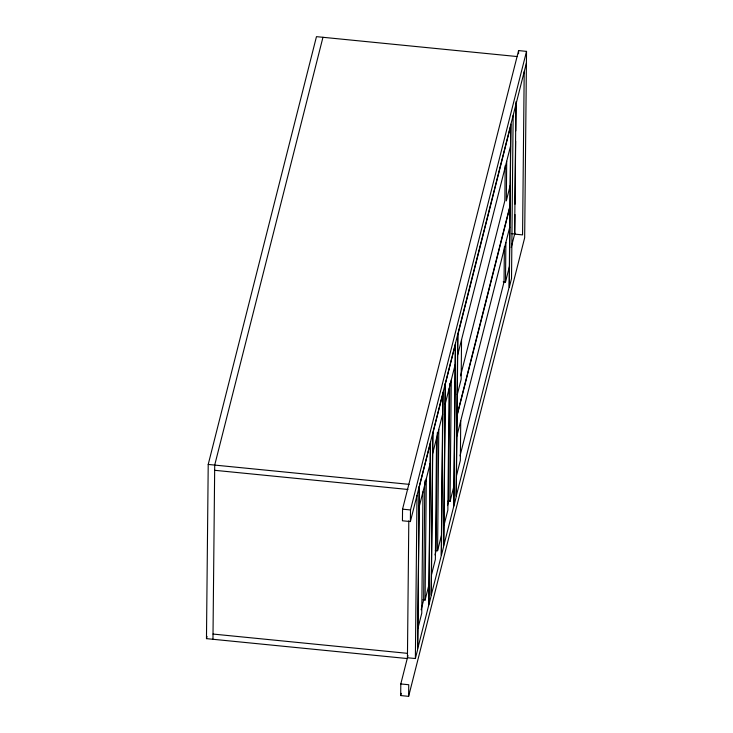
<?xml version="1.0" encoding="UTF-8"?>
<svg xmlns="http://www.w3.org/2000/svg" width="733" height="733" viewBox="0 0 733 733"><rect width="100%" height="100%" fill="white"/><g stroke="black" fill="none" stroke-linecap="round" stroke-linejoin="round"><path stroke-width="1.1" d="M407.401 658.564L206.468 638.635L208.218 464.438L316.464 36.65L517.388 56.569M212.964 639.286L214.714 465.079L322.96 37.291M526.413 62.992L410.379 521.566L402.435 520.778L402.554 509.16L518.588 50.586L526.532 51.374L524.663 237.776L408.629 696.35L400.685 695.562L400.804 683.953L407.988 655.559M408.803 520.815L407.438 657.748L415.373 658.536L417.581 649.795L419.221 486.62M408.629 696.35L408.739 684.732L400.804 683.953M410.379 521.566L410.489 509.948L526.532 51.374M415.373 658.536L417.004 495.361M422.987 491.806L421.768 613.173L417.902 628.456M424.838 480.848L423.647 599.924L421.154 609.755M422.822 599.841L425.085 600.07L426.304 478.704M430.546 441.568L428.915 604.743L431.123 596.002L432.754 432.837M436.575 438.087L435.365 559.453L431.499 574.736M437.308 432.644L436.126 550.575L435.026 554.945M435.301 550.492L437.574 550.721L438.792 429.355M443.034 392.219L441.403 555.394L443.612 546.653L445.243 383.487M449.063 388.737L447.854 510.104L443.987 525.387M449.796 383.295L448.614 501.225L447.515 505.587M447.79 501.143L450.062 501.363L451.281 380.006M455.523 342.87L453.892 506.036L456.1 497.304L457.731 334.129M460.736 420.824L460.342 460.461L456.476 475.744M461.552 339.672L461.158 379.309L457.282 394.592M504.396 246.81L504.038 281.912L460.022 455.88M505.202 165.658L504.854 200.76L460.553 375.837M503.214 281.829L505.486 282.049L505.88 242.421M506.695 161.269L506.301 200.897L510.168 185.614M510.938 124.134L509.307 287.309L511.515 278.567L513.155 115.402M515.959 101.75L514.63 234.111L522.565 234.899L524.205 71.724M514.933 214.494L514.74 233.964L511.322 233.625M515.033 204.186L515.665 141.212M515.766 130.905L516.023 105.708M518.561 53.756L518.588 50.586M206.468 638.635L207.036 636.427M419.12 507.089L430.17 463.421M432.708 453.37L442.659 414.072M445.197 404.02L455.147 364.713M457.685 354.964L510.562 145.986M456.87 436.117L509.747 227.138M511.231 247.525L514.878 233.131M400.685 695.562L401.244 693.345M425.085 600.07L428.952 584.778M437.574 550.721L441.44 535.429M450.062 501.363L453.929 486.08M505.486 282.049L509.353 266.766M208.218 464.438L409.142 484.357M214.659 470.302L407.96 489.47M402.554 509.16L410.489 509.948M213.019 634.054L407.456 653.341M419.322 486.767L417.7 648.778L428.75 605.11L430.372 443.099L419.322 486.767M432.91 433.047L431.288 595.059L441.239 555.751L442.86 393.74L432.91 433.047M445.398 383.698L443.777 545.709L453.727 506.402L455.349 344.391L445.398 383.698M457.071 415.785L456.274 496.067L509.151 287.089L509.957 206.807L457.071 415.785M457.887 334.642L457.08 414.915L509.966 205.936L510.764 125.664L457.887 334.642"/></g></svg>
